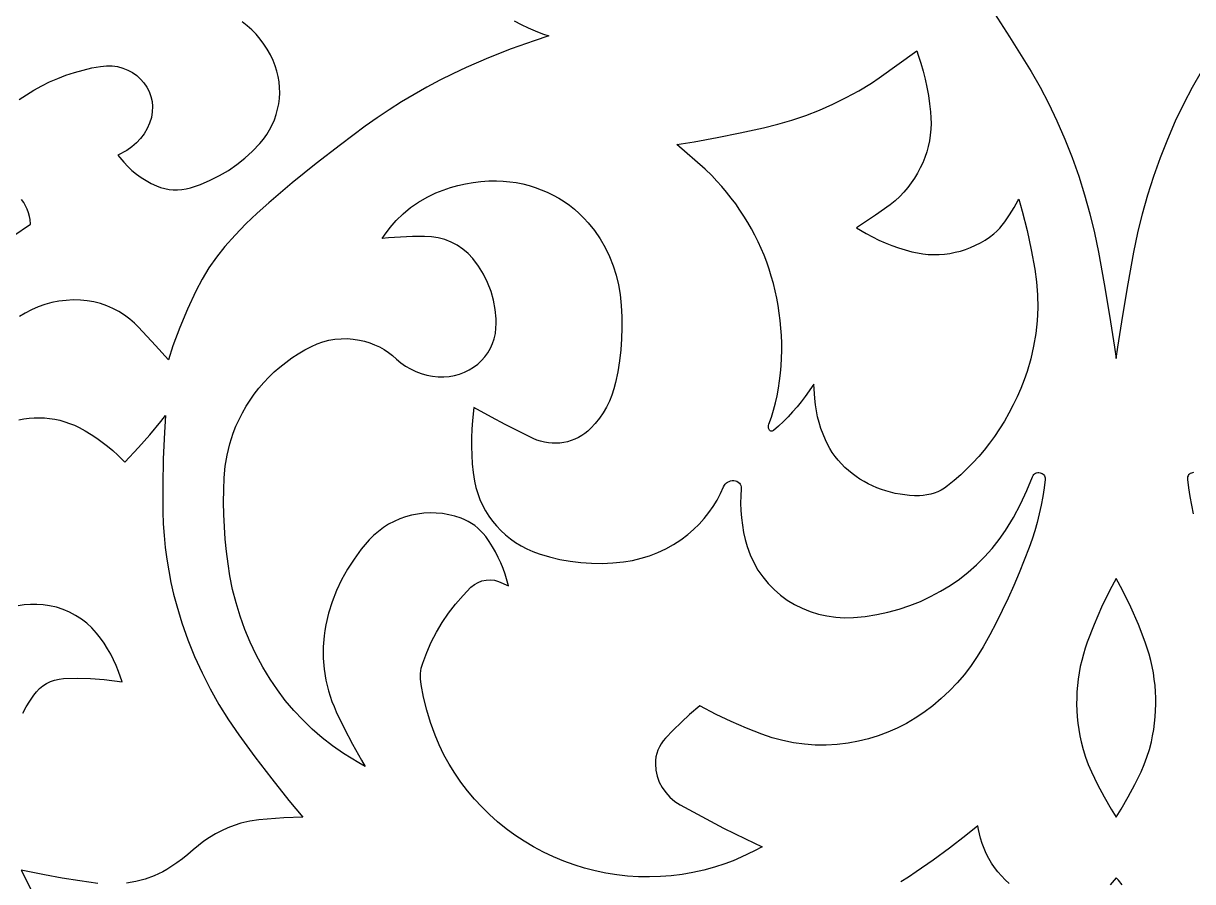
# Model space of a CAD drawing. Extents: x 3770 to 4770, y -395 to 1605.
# Drawn here: x 4194.3 to 4275.1, y 680.4 to 739.7 of the extents above; entities that cross this region are included whole.
import ezdxf

# ---------------------------------------------------------------- set-up
doc = ezdxf.new("R2010")
doc.units = 0
doc.layers.add('LAYER_1', color=18, linetype='CONTINUOUS')

msp = doc.modelspace()

# ---------------------------------------------------------------- linework, layer by layer
at = {"layer": 'LAYER_1'}
for points in [[(4260.966, 741.009), (4262.414, 738.755), (4263.894, 736.358), (4264.516, 735.281), (4265.093, 734.179), (4265.683, 732.944), (4266.228, 731.692), (4266.729, 730.424), (4267.185, 729.141), (4267.596, 727.845), (4267.962, 726.536), (4268.282, 725.215), (4268.555, 723.885), (4268.954, 721.703), (4269.324, 719.518), (4269.664, 717.328), (4269.776, 716.537), (4269.778, 716.544), (4269.78, 716.537), (4269.893, 717.328), (4270.233, 719.518), (4270.602, 721.703), (4271.002, 723.885), (4271.275, 725.215), (4271.595, 726.536), (4271.96, 727.845), (4272.372, 729.141), (4272.828, 730.424), (4273.329, 731.692), (4273.874, 732.944), (4274.463, 734.179), (4275.041, 735.281), (4275.663, 736.358)], [(4194.04, 734.42), (4194.541, 734.759), (4195.058, 735.075), (4195.591, 735.368), (4196.137, 735.637), (4196.697, 735.881), (4197.269, 736.101), (4197.853, 736.294), (4198.447, 736.462), (4199.052, 736.603), (4199.661, 736.716), (4200.067, 736.757), (4200.459, 736.749), (4200.836, 736.695), (4201.197, 736.598), (4201.538, 736.461), (4201.856, 736.287), (4202.15, 736.08), (4202.415, 735.841), (4202.648, 735.576), (4202.847, 735.285), (4203.009, 734.974), (4203.131, 734.644), (4203.21, 734.299), (4203.244, 733.941), (4203.229, 733.573), (4203.162, 733.196), (4203.039, 732.799), (4202.872, 732.421), (4202.664, 732.064), (4202.416, 731.731), (4202.132, 731.426), (4201.812, 731.151), (4201.461, 730.91), (4200.856, 730.584), (4201.26, 730.094), (4201.533, 729.803), (4201.825, 729.53), (4202.133, 729.276), (4202.458, 729.041), (4202.798, 728.826), (4203.153, 728.632), (4203.522, 728.459), (4203.802, 728.353), (4204.09, 728.272), (4204.383, 728.217), (4204.68, 728.187), (4204.978, 728.184), (4205.276, 728.207), (4205.572, 728.256), (4205.863, 728.33), (4206.552, 728.566), (4207.219, 728.847), (4207.862, 729.17), (4208.48, 729.534), (4209.069, 729.939), (4209.627, 730.383), (4210.153, 730.864), (4210.645, 731.38), (4210.897, 731.687), (4211.125, 732.007), (4211.328, 732.338), (4211.505, 732.681), (4211.657, 733.032), (4211.782, 733.392), (4211.882, 733.758), (4211.956, 734.129), (4212.002, 734.504), (4212.023, 734.882), (4212.016, 735.261), (4211.982, 735.64), (4211.921, 736.018), (4211.832, 736.392), (4211.715, 736.763), (4211.57, 737.127), (4211.382, 737.52), (4211.169, 737.897), (4210.932, 738.258), (4210.672, 738.602), (4210.392, 738.928), (4210.091, 739.235), (4209.77, 739.523), (4209.432, 739.791)], [(4228.215, 739.864), (4228.691, 739.616), (4229.175, 739.385), (4229.668, 739.169), (4230.168, 738.97), (4230.601, 738.815), (4229.587, 738.487), (4228.003, 737.919), (4226.439, 737.301), (4224.898, 736.634), (4223.98, 736.204), (4223.074, 735.752), (4222.182, 735.278), (4221.303, 734.781), (4220.439, 734.263), (4219.589, 733.723), (4218.753, 733.161), (4217.934, 732.579), (4216.227, 731.307), (4214.546, 730.003), (4212.893, 728.668), (4211.267, 727.301), (4210.467, 726.587), (4209.695, 725.843), (4208.955, 725.071), (4208.247, 724.271), (4207.67, 723.55), (4207.14, 722.796), (4206.66, 722.013), (4206.23, 721.204), (4205.65, 719.959), (4205.124, 718.695), (4204.652, 717.412), (4204.342, 716.446), (4203.438, 717.449), (4202.28, 718.696), (4201.99, 718.984), (4201.679, 719.256), (4201.311, 719.534), (4200.921, 719.781), (4200.513, 719.997), (4200.088, 720.181), (4199.65, 720.331), (4199.199, 720.447), (4198.739, 720.528), (4198.271, 720.574), (4197.77, 720.584), (4197.272, 720.559), (4196.778, 720.499), (4196.292, 720.403), (4195.814, 720.272), (4195.347, 720.108), (4194.894, 719.91), (4194.457, 719.679), (4194.049, 719.433)], [(4193.601, 725), (4194.828, 725.82), (4194.787, 726.143), (4194.753, 726.352), (4194.683, 726.61), (4194.593, 726.857), (4194.481, 727.092), (4194.35, 727.316), (4194.2, 727.526)], [(4194.018, 712.307), (4194.368, 712.374), (4194.721, 712.421), (4195.075, 712.448), (4195.43, 712.455), (4195.785, 712.441), (4196.139, 712.406), (4196.491, 712.351), (4196.839, 712.276), (4197.183, 712.181), (4197.521, 712.065), (4197.853, 711.929), (4198.179, 711.772), (4198.594, 711.546), (4198.999, 711.303), (4199.393, 711.045), (4199.774, 710.772), (4200.144, 710.484), (4200.501, 710.181), (4200.844, 709.865), (4201.322, 709.386), (4202.28, 710.393), (4203.068, 711.279), (4203.826, 712.19), (4204.146, 712.601), (4204.064, 711.437), (4203.982, 709.611), (4203.947, 707.785), (4203.958, 705.957), (4203.986, 705.137), (4204.041, 704.318), (4204.121, 703.502), (4204.228, 702.688), (4204.361, 701.878), (4204.519, 701.072), (4204.703, 700.27), (4204.913, 699.473), (4205.273, 698.29), (4205.684, 697.123), (4206.147, 695.975), (4206.66, 694.847), (4207.222, 693.74), (4207.833, 692.656), (4208.491, 691.597), (4209.197, 690.565), (4210.318, 689.032), (4211.471, 687.522), (4212.656, 686.035), (4213.614, 684.883), (4212.304, 684.824), (4210.589, 684.689), (4209.958, 684.598), (4209.338, 684.449), (4208.881, 684.301), (4208.435, 684.129), (4208.002, 683.933), (4207.581, 683.715), (4207.175, 683.473), (4206.783, 683.209), (4206.407, 682.924), (4206.052, 682.621), (4205.684, 682.301), (4205.306, 681.999), (4204.916, 681.711), (4204.514, 681.439), (4204.233, 681.266), (4203.947, 681.107), (4203.35, 680.825), (4202.733, 680.599), (4202.098, 680.426), (4201.449, 680.31)], [(4275.122, 708.663), (4275.041, 708.653), (4274.964, 708.63), (4274.892, 708.597), (4274.829, 708.553), (4274.777, 708.502), (4274.737, 708.443), (4274.708, 708.375), (4274.693, 708.297), (4274.694, 708.198), (4274.766, 707.604), (4274.858, 707.006), (4274.968, 706.41), (4275.097, 705.818)], [(4194.28, 692.061), (4194.521, 692.48), (4194.775, 692.893), (4195.04, 693.296), (4195.227, 693.538), (4195.438, 693.752), (4195.672, 693.941), (4195.927, 694.102), (4196.2, 694.234), (4196.488, 694.336), (4196.79, 694.405), (4197.104, 694.441), (4198.034, 694.471), (4198.968, 694.452), (4199.899, 694.384), (4201.15, 694.226), (4200.902, 694.938), (4200.739, 695.342), (4200.557, 695.739), (4200.356, 696.127), (4200.138, 696.507), (4199.901, 696.876), (4199.647, 697.235), (4199.374, 697.585), (4199.057, 697.938), (4198.71, 698.261), (4198.334, 698.552), (4197.934, 698.809), (4197.511, 699.031), (4197.069, 699.216), (4196.609, 699.363), (4196.134, 699.47), (4195.694, 699.533), (4195.255, 699.563), (4194.818, 699.561), (4194.386, 699.527), (4193.961, 699.462)], [(4262.396, 680.293), (4262.117, 680.547), (4261.854, 680.816), (4261.607, 681.099), (4261.378, 681.395), (4261.167, 681.705), (4260.975, 682.026), (4260.802, 682.359), (4260.649, 682.702), (4260.518, 683.055), (4260.407, 683.419), (4260.276, 684.011), (4260.227, 684.271), (4259.39, 683.597), (4258.27, 682.736), (4257.13, 681.899), (4255.97, 681.087), (4255.444, 680.738), (4254.908, 680.404)], [(4199.458, 680.303), (4198.234, 680.472), (4197.013, 680.666), (4195.797, 680.885), (4194.178, 681.211), (4195.005, 679.59)], [(4270.198, 680.205), (4269.932, 680.531), (4269.778, 680.691), (4269.624, 680.531), (4269.358, 680.205)]]:
    msp.add_lwpolyline(points, dxfattribs=at)
for points in [[(4258.66, 723.875), (4259.022, 723.966), (4259.377, 724.076), (4259.725, 724.208), (4260.066, 724.359), (4260.397, 724.53), (4260.719, 724.72), (4261.03, 724.93), (4261.329, 725.16), (4261.538, 725.343), (4261.733, 725.54), (4261.914, 725.749), (4262.078, 725.969), (4262.408, 726.463), (4262.721, 726.965), (4263.017, 727.476), (4263.06, 727.555), (4263.294, 726.714), (4263.621, 725.389), (4263.908, 724.055), (4264.154, 722.715), (4264.277, 721.826), (4264.345, 720.935), (4264.358, 720.043), (4264.318, 719.153), (4264.223, 718.267), (4264.075, 717.386), (4263.874, 716.514), (4263.618, 715.65), (4263.412, 715.06), (4263.184, 714.475), (4262.934, 713.9), (4262.664, 713.333), (4262.373, 712.775), (4262.061, 712.227), (4261.729, 711.689), (4261.377, 711.163), (4261.032, 710.686), (4260.669, 710.222), (4260.288, 709.772), (4259.889, 709.336), (4259.473, 708.914), (4259.041, 708.508), (4258.592, 708.117), (4258.13, 707.743), (4257.917, 707.592), (4257.694, 707.459), (4257.461, 707.345), (4257.219, 707.25), (4256.969, 707.174), (4256.713, 707.119), (4256.452, 707.084), (4256.186, 707.069), (4255.85, 707.072), (4255.515, 707.09), (4255.181, 707.122), (4254.851, 707.169), (4254.523, 707.23), (4254.2, 707.306), (4253.881, 707.395), (4253.567, 707.499), (4253.258, 707.615), (4252.955, 707.746), (4252.659, 707.889), (4252.369, 708.046), (4252.087, 708.216), (4251.812, 708.398), (4251.546, 708.593), (4251.289, 708.8), (4251.037, 709.026), (4250.799, 709.264), (4250.576, 709.514), (4250.368, 709.775), (4250.176, 710.047), (4250, 710.329), (4249.841, 710.62), (4249.698, 710.92), (4249.537, 711.313), (4249.393, 711.712), (4249.269, 712.117), (4249.163, 712.526), (4249.076, 712.939), (4249.008, 713.355), (4248.96, 713.774), (4248.892, 714.763), (4248.303, 713.925), (4248.027, 713.56), (4247.739, 713.204), (4247.438, 712.858), (4247.124, 712.522), (4246.799, 712.196), (4246.462, 711.881), (4246.122, 711.583), (4246.073, 711.551), (4246.03, 711.536), (4245.985, 711.531), (4245.939, 711.536), (4245.896, 711.55), (4245.859, 711.573), (4245.829, 711.603), (4245.806, 711.642), (4245.778, 711.727), (4245.768, 711.817), (4245.774, 711.908), (4245.802, 712.008), (4245.971, 712.482), (4246.123, 712.975), (4246.254, 713.472), (4246.363, 713.974), (4246.456, 714.491), (4246.532, 715.008), (4246.593, 715.526), (4246.639, 716.046), (4246.668, 716.566), (4246.682, 717.086), (4246.681, 717.607), (4246.663, 718.126), (4246.63, 718.646), (4246.582, 719.164), (4246.518, 719.681), (4246.438, 720.196), (4246.343, 720.709), (4246.232, 721.22), (4246.105, 721.729), (4245.963, 722.234), (4245.812, 722.718), (4245.645, 723.196), (4245.464, 723.668), (4245.268, 724.135), (4245.057, 724.596), (4244.833, 725.05), (4244.595, 725.497), (4244.343, 725.937), (4244.077, 726.37), (4243.798, 726.796), (4243.505, 727.213), (4243.199, 727.622), (4242.881, 728.023), (4242.55, 728.415), (4242.206, 728.797), (4241.848, 729.172), (4241.389, 729.609), (4239.443, 731.31), (4240.629, 731.506), (4242.23, 731.799), (4243.825, 732.12), (4245.414, 732.468), (4246.405, 732.716), (4247.382, 733.004), (4248.345, 733.333), (4249.291, 733.701), (4250.219, 734.108), (4251.128, 734.554), (4252.017, 735.037), (4252.884, 735.558), (4253.422, 735.918), (4256.008, 737.777), (4256.112, 737.483), (4256.287, 736.935), (4256.444, 736.383), (4256.583, 735.827), (4256.704, 735.268), (4256.807, 734.704), (4256.892, 734.138), (4256.959, 733.571), (4256.988, 733.168), (4256.994, 732.767), (4256.978, 732.368), (4256.939, 731.972), (4256.878, 731.58), (4256.795, 731.192), (4256.691, 730.809), (4256.566, 730.432), (4256.419, 730.062), (4256.252, 729.7), (4256.065, 729.346), (4255.858, 729.001), (4255.631, 728.667), (4255.384, 728.343), (4255.118, 728.031), (4254.835, 727.732), (4254.514, 727.437), (4254.168, 727.164), (4253.148, 726.445), (4251.839, 725.574), (4252.524, 725.166), (4252.949, 724.935), (4253.383, 724.721), (4253.826, 724.524), (4254.277, 724.344), (4254.736, 724.182), (4255.201, 724.038), (4255.674, 723.911), (4256.047, 723.831), (4256.422, 723.773), (4256.799, 723.736), (4257.175, 723.721), (4257.55, 723.728), (4257.924, 723.756), (4258.294, 723.805)], [(4224.28, 724.363), (4223.864, 724.582), (4223.425, 724.754), (4222.967, 724.878), (4222.495, 724.953), (4222.016, 724.976), (4221.184, 724.961), (4220.357, 724.924), (4219.531, 724.867), (4219.109, 724.827), (4219.249, 725.054), (4219.641, 725.584), (4220.076, 726.08), (4220.551, 726.541), (4221.065, 726.963), (4221.614, 727.345), (4222.195, 727.684), (4222.809, 727.979), (4223.306, 728.178), (4223.813, 728.351), (4224.33, 728.497), (4224.853, 728.615), (4225.383, 728.706), (4225.917, 728.769), (4226.456, 728.804), (4226.996, 728.811), (4227.455, 728.793), (4227.909, 728.751), (4228.358, 728.686), (4228.802, 728.598), (4229.238, 728.487), (4229.667, 728.355), (4230.086, 728.201), (4230.496, 728.026), (4230.896, 727.83), (4231.284, 727.614), (4231.66, 727.379), (4232.022, 727.123), (4232.371, 726.849), (4232.704, 726.556), (4233.022, 726.245), (4233.321, 725.917), (4233.76, 725.371), (4234.153, 724.799), (4234.501, 724.204), (4234.803, 723.587), (4235.057, 722.951), (4235.262, 722.298), (4235.418, 721.632), (4235.523, 720.952), (4235.595, 720.193), (4235.635, 719.431), (4235.644, 718.668), (4235.621, 717.906), (4235.566, 717.146), (4235.48, 716.388), (4235.362, 715.633), (4235.213, 714.883), (4235.099, 714.444), (4234.956, 714.016), (4234.784, 713.599), (4234.582, 713.194), (4234.353, 712.802), (4234.096, 712.426), (4233.813, 712.066), (4233.504, 711.724), (4233.307, 711.536), (4233.098, 711.367), (4232.876, 711.216), (4232.645, 711.083), (4232.404, 710.97), (4232.156, 710.875), (4231.9, 710.799), (4231.64, 710.743), (4231.375, 710.706), (4231.108, 710.69), (4230.84, 710.693), (4230.572, 710.717), (4230.305, 710.762), (4230.041, 710.827), (4229.781, 710.914), (4229.524, 711.023), (4228.553, 711.492), (4227.59, 711.981), (4226.638, 712.489), (4225.433, 713.163), (4225.328, 712.271), (4225.281, 711.672), (4225.257, 711.072), (4225.256, 710.471), (4225.278, 709.871), (4225.323, 709.272), (4225.391, 708.674), (4225.483, 708.077), (4225.573, 707.647), (4225.694, 707.225), (4225.843, 706.815), (4226.02, 706.418), (4226.224, 706.035), (4226.453, 705.667), (4226.707, 705.314), (4226.984, 704.98), (4227.284, 704.663), (4227.606, 704.366), (4227.949, 704.089), (4228.311, 703.834), (4228.692, 703.602), (4229.09, 703.393), (4229.505, 703.21), (4229.935, 703.053), (4230.643, 702.842), (4231.361, 702.672), (4232.086, 702.542), (4232.817, 702.452), (4233.553, 702.404), (4234.291, 702.396), (4235.029, 702.43), (4235.767, 702.505), (4236.376, 702.606), (4236.974, 702.747), (4237.559, 702.928), (4238.128, 703.148), (4238.68, 703.406), (4239.211, 703.702), (4239.721, 704.033), (4240.205, 704.399), (4240.604, 704.744), (4240.979, 705.111), (4241.329, 705.497), (4241.654, 705.903), (4241.952, 706.328), (4242.222, 706.769), (4242.465, 707.225), (4242.673, 707.687), (4242.727, 707.79), (4242.788, 707.874), (4242.863, 707.948), (4242.948, 708.011), (4243.044, 708.06), (4243.146, 708.096), (4243.255, 708.116), (4243.366, 708.12), (4243.484, 708.104), (4243.588, 708.068), (4243.681, 708.013), (4243.759, 707.944), (4243.821, 707.862), (4243.865, 707.771), (4243.888, 707.672), (4243.89, 707.554), (4243.857, 707.06), (4243.848, 706.553), (4243.862, 706.047), (4243.902, 705.542), (4243.965, 705.04), (4244.053, 704.54), (4244.165, 704.044), (4244.301, 703.551), (4244.5, 702.988), (4244.747, 702.449), (4245.039, 701.938), (4245.372, 701.457), (4245.745, 701.008), (4246.154, 700.592), (4246.596, 700.212), (4247.07, 699.868), (4247.572, 699.563), (4248.099, 699.299), (4248.649, 699.077), (4249.219, 698.899), (4249.807, 698.767), (4250.41, 698.682), (4251.025, 698.647), (4251.648, 698.663), (4252.451, 698.74), (4253.241, 698.861), (4254.019, 699.026), (4254.781, 699.234), (4255.527, 699.483), (4256.255, 699.772), (4256.963, 700.101), (4257.648, 700.468), (4258.31, 700.873), (4258.947, 701.315), (4259.556, 701.792), (4260.137, 702.303), (4260.686, 702.848), (4261.203, 703.426), (4261.686, 704.035), (4262.133, 704.674), (4262.678, 705.562), (4263.171, 706.478), (4263.609, 707.418), (4263.988, 708.369), (4264.033, 708.464), (4264.082, 708.53), (4264.14, 708.582), (4264.205, 708.62), (4264.277, 708.647), (4264.354, 708.661), (4264.435, 708.663), (4264.516, 708.653), (4264.593, 708.63), (4264.665, 708.597), (4264.727, 708.553), (4264.78, 708.502), (4264.82, 708.443), (4264.848, 708.375), (4264.864, 708.297), (4264.863, 708.198), (4264.791, 707.604), (4264.699, 707.006), (4264.589, 706.41), (4264.46, 705.818), (4264.313, 705.229), (4264.147, 704.645), (4263.963, 704.066), (4263.761, 703.491), (4263.425, 702.609), (4263.071, 701.734), (4262.699, 700.865), (4262.31, 700.003), (4261.904, 699.148), (4261.481, 698.301), (4261.04, 697.461), (4260.583, 696.632), (4260.188, 695.975), (4259.758, 695.342), (4259.294, 694.734), (4258.795, 694.15), (4258.264, 693.593), (4257.702, 693.064), (4257.109, 692.564), (4256.487, 692.095), (4255.901, 691.702), (4255.292, 691.345), (4254.663, 691.023), (4254.015, 690.739), (4253.351, 690.492), (4252.671, 690.283), (4251.978, 690.113), (4251.274, 689.983), (4250.518, 689.891), (4249.76, 689.848), (4249.003, 689.853), (4248.248, 689.907), (4247.499, 690.009), (4246.758, 690.158), (4246.028, 690.356), (4245.31, 690.601), (4244.245, 691.023), (4243.193, 691.479), (4242.159, 691.969), (4241.019, 692.554), (4240.328, 691.957), (4239.754, 691.429), (4239.197, 690.886), (4238.655, 690.324), (4238.496, 690.137), (4238.355, 689.936), (4238.234, 689.724), (4238.135, 689.503), (4238.057, 689.273), (4238.001, 689.037), (4237.969, 688.797), (4237.96, 688.551), (4237.994, 688.12), (4238.086, 687.7), (4238.232, 687.299), (4238.43, 686.92), (4238.676, 686.569), (4238.968, 686.249), (4239.303, 685.965), (4239.672, 685.724), (4241.158, 684.908), (4242.657, 684.124), (4244.173, 683.371), (4245.338, 682.821), (4244.8, 682.543), (4243.893, 682.106), (4243.331, 681.863), (4242.758, 681.647), (4242.032, 681.413), (4241.297, 681.213), (4240.555, 681.05), (4239.808, 680.922), (4239.057, 680.829), (4238.304, 680.771), (4237.549, 680.749), (4236.795, 680.762), (4236.042, 680.81), (4235.292, 680.894), (4234.546, 681.012), (4233.806, 681.165), (4233.073, 681.353), (4232.349, 681.577), (4231.635, 681.834), (4230.932, 682.127), (4230.233, 682.458), (4229.555, 682.82), (4228.898, 683.211), (4228.264, 683.63), (4227.653, 684.078), (4227.067, 684.551), (4226.506, 685.051), (4225.972, 685.575), (4225.464, 686.123), (4224.985, 686.694), (4224.535, 687.287), (4224.114, 687.901), (4223.725, 688.535), (4223.367, 689.188), (4223.042, 689.858), (4222.75, 690.546), (4222.438, 691.403), (4222.172, 692.272), (4221.952, 693.153), (4221.78, 694.04), (4221.741, 694.414), (4221.748, 694.785), (4221.801, 695.153), (4221.901, 695.517), (4222.173, 696.243), (4222.489, 696.954), (4222.847, 697.645), (4223.247, 698.315), (4223.686, 698.963), (4224.164, 699.585), (4224.68, 700.182), (4225.23, 700.747), (4225.462, 700.937), (4225.715, 701.083), (4225.986, 701.185), (4226.271, 701.245), (4226.562, 701.259), (4226.853, 701.229), (4227.138, 701.153), (4227.827, 700.843), (4227.581, 701.657), (4227.443, 702.05), (4227.287, 702.436), (4227.113, 702.814), (4226.922, 703.185), (4226.713, 703.548), (4226.488, 703.902), (4226.245, 704.248), (4226.08, 704.456), (4225.898, 704.653), (4225.703, 704.835), (4225.494, 705.003), (4225.273, 705.155), (4225.041, 705.292), (4224.798, 705.413), (4224.545, 705.516), (4224.123, 705.654), (4223.696, 705.759), (4223.265, 705.831), (4222.833, 705.871), (4222.401, 705.88), (4221.971, 705.858), (4221.546, 705.804), (4221.126, 705.721), (4220.714, 705.608), (4220.312, 705.465), (4219.921, 705.293), (4219.543, 705.093), (4219.18, 704.865), (4218.835, 704.609), (4218.508, 704.325), (4218.202, 704.015), (4217.655, 703.372), (4217.154, 702.699), (4216.702, 701.997), (4216.299, 701.27), (4215.947, 700.519), (4215.648, 699.747), (4215.401, 698.956), (4215.209, 698.15), (4215.14, 697.768), (4215.087, 697.385), (4215.026, 696.623), (4215.027, 695.858), (4215.088, 695.097), (4215.209, 694.342), (4215.391, 693.597), (4215.631, 692.868), (4215.775, 692.506), (4215.932, 692.152), (4216.48, 691.021), (4217.06, 689.906), (4217.672, 688.807), (4217.929, 688.376), (4217.494, 688.622), (4216.956, 688.936), (4216.434, 689.267), (4215.68, 689.795), (4214.958, 690.358), (4214.269, 690.955), (4213.614, 691.584), (4212.994, 692.246), (4212.41, 692.937), (4211.865, 693.657), (4211.358, 694.404), (4210.856, 695.234), (4210.397, 696.085), (4209.982, 696.955), (4209.612, 697.842), (4209.288, 698.745), (4209.009, 699.662), (4208.777, 700.592), (4208.591, 701.534), (4208.46, 702.375), (4208.352, 703.219), (4208.267, 704.066), (4208.206, 704.914), (4208.169, 705.764), (4208.155, 706.614), (4208.164, 707.465), (4208.197, 708.313), (4208.268, 709.099), (4208.396, 709.876), (4208.58, 710.642), (4208.821, 711.397), (4209.006, 711.874), (4209.215, 712.341), (4209.446, 712.797), (4209.699, 713.241), (4209.974, 713.672), (4210.268, 714.09), (4210.583, 714.493), (4210.918, 714.882), (4211.271, 715.255), (4211.643, 715.612), (4212.033, 715.953), (4212.44, 716.276), (4212.863, 716.582), (4213.303, 716.868), (4213.757, 717.136), (4214.226, 717.382), (4214.614, 717.555), (4215.013, 717.695), (4215.421, 717.801), (4215.837, 717.873), (4216.258, 717.912), (4216.681, 717.916), (4217.105, 717.885), (4217.527, 717.82), (4217.887, 717.736), (4218.238, 717.628), (4218.579, 717.496), (4218.909, 717.342), (4219.227, 717.166), (4219.53, 716.969), (4219.819, 716.751), (4220.097, 716.508), (4220.393, 716.254), (4220.715, 716.023), (4221.057, 715.821), (4221.415, 715.649), (4221.787, 715.508), (4222.171, 715.398), (4222.566, 715.32), (4222.969, 715.276), (4223.353, 715.27), (4223.729, 715.299), (4224.094, 715.364), (4224.448, 715.463), (4224.786, 715.592), (4225.107, 715.752), (4225.41, 715.94), (4225.692, 716.155), (4225.952, 716.394), (4226.186, 716.657), (4226.394, 716.942), (4226.572, 717.247), (4226.72, 717.57), (4226.834, 717.909), (4226.912, 718.263), (4226.953, 718.627), (4226.965, 718.956), (4226.96, 719.283), (4226.905, 719.925), (4226.79, 720.56), (4226.615, 721.181), (4226.382, 721.784), (4226.093, 722.366), (4225.748, 722.923), (4225.348, 723.452), (4225.027, 723.796), (4224.669, 724.101)], [(4269.778, 701.361), (4269.776, 701.362), (4269.338, 700.537), (4268.772, 699.362), (4268.251, 698.168), (4267.777, 696.956), (4267.634, 696.539), (4267.507, 696.118), (4267.395, 695.693), (4267.298, 695.266), (4267.217, 694.837), (4267.151, 694.405), (4267.101, 693.972), (4267.067, 693.537), (4267.048, 693.102), (4267.045, 692.666), (4267.057, 692.23), (4267.085, 691.795), (4267.129, 691.36), (4267.189, 690.926), (4267.264, 690.493), (4267.355, 690.064), (4267.492, 689.536), (4267.655, 689.017), (4267.847, 688.506), (4268.065, 688.004), (4268.495, 687.135), (4268.953, 686.277), (4269.436, 685.432), (4269.778, 684.877), (4270.121, 685.432), (4270.604, 686.277), (4271.061, 687.135), (4271.492, 688.004), (4271.71, 688.506), (4271.901, 689.017), (4272.065, 689.536), (4272.202, 690.064), (4272.293, 690.493), (4272.368, 690.926), (4272.428, 691.36), (4272.471, 691.795), (4272.5, 692.23), (4272.512, 692.666), (4272.509, 693.102), (4272.49, 693.537), (4272.456, 693.972), (4272.406, 694.405), (4272.34, 694.837), (4272.259, 695.266), (4272.162, 695.693), (4272.05, 696.118), (4271.922, 696.539), (4271.779, 696.956), (4271.306, 698.168), (4270.785, 699.362), (4270.218, 700.537), (4269.78, 701.362)]]:
    msp.add_lwpolyline(points, close=True, dxfattribs=at)

doc.saveas('drawing.dxf')
